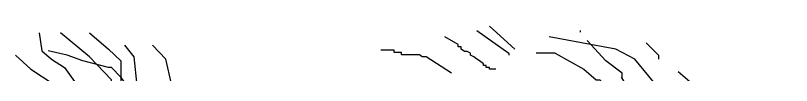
# Model space of a CAD drawing. Extents: x -12289450 to -10763036, y -7834513 to -6150123.
# Drawn here: x -11261368 to -11260504, y -7790046 to -7789991 of the extents above; entities that cross this region are included whole.
import ezdxf

# ---------------------------------------------------------------- set-up
doc = ezdxf.new("R2010")
doc.units = 0
doc.header["$LTSCALE"] = 25
doc.layers.add('zelen', color=69, linetype='Continuous')

# ---------------------------------------------------------------- blocks, each defined once
blk = doc.blocks.new('z_3')
at = {"color": 253}
for points in [[(165.15, 9577), (107.95, 9629.05)], [(-912.25, 9613.85), (-905.9, 9573.15), (-884.3, 9554.1), (-855.05, 9535.05), (-820.75, 9488.05), (-805.5, 9451.2), (-805.5, 9447.4), (-797.9, 9447.4), (-797.9, 9437.25), (-791.55, 9437.25)], [(-675.9, 9361), (-675.9, 9369.9), (-683.55, 9369.9), (-706.4, 9392.75), (-748.35, 9447.4), (-748.35, 9507.1), (-797.9, 9559.2), (-863.95, 9613.85)], [(-797.9, 9613.85), (-754.7, 9577), (-726.75, 9550.3), (-726.75, 9494.4), (-719.1, 9437.25), (-712.75, 9410.55), (-712.75, 9401.65)], [(78.75, 9618.9), (151.15, 9568.1), (151.15, 9563)], [(313.8, 9615.1), (313.8, 9618.9)], [(121.95, 9531.25), (107.95, 9531.25), (107.95, 9535.05), (100.35, 9535.05), (100.35, 9540.15), (94, 9540.15), (94, 9543.95), (85.1, 9550.3), (78.75, 9554.1), (72.4, 9559.2), (64.8, 9563), (64.8, 9568.1), (57.15, 9571.9), (50.8, 9571.9), (43.2, 9577), (43.2, 9582.05), (36.85, 9582.05), (36.85, 9587.15), (6.35, 9604.95)], [(336.65, 9587.15), (242.65, 9604.95)], [(451, 9441.05), (406.55, 9513.45), (407.8, 9512.2), (407.8, 9522.35), (370.95, 9550.3), (329.05, 9596.05)], [(-719.1, 9585.9), (-697.5, 9559.2), (-691.15, 9494.4), (-640.35, 9428.35), (-604.8, 9392.75), (-590.8, 9364.8), (-590.8, 9361)], [(-590.8, 9419.45), (-612.4, 9451.2), (-612.4, 9498.2), (-625.1, 9554.1), (-655.6, 9585.9)], [(478.95, 9503.3), (437.05, 9554.1), (393.85, 9577), (336.65, 9587.15)], [(462.45, 9590.95), (490.4, 9563), (490.4, 9554.1)], [(-965.6, 9563), (-931.3, 9531.25), (-880.45, 9498.2), (-823.3, 9466.45), (-780.1, 9423.25), (-766.15, 9378.8), (-701.35, 9341.95), (-672.1, 9326.7), (-644.15, 9298.75), (-644.15, 9289.85)], [(-618.75, 9419.45), (-647.95, 9428.35), (-683.55, 9447.4), (-697.5, 9475.35), (-726.75, 9513.45), (-748.35, 9535.05), (-754.7, 9535.05), (-813.15, 9550.3), (-848.7, 9563), (-891.9, 9573.15)], [(21.6, 9522.35), (-35.6, 9559.2), (-44.5, 9559.2), (-50.85, 9564.3), (-91.5, 9564.3), (-91.5, 9569.35), (-108, 9569.35), (-108, 9574.45), (-138.5, 9574.45)], [(256.6, 9568.1), (213.45, 9568.1)], [(256.6, 9568.1), (321.4, 9531.25), (349.35, 9507.1), (358.25, 9507.1), (360.8, 9503.3), (374.8, 9496.95), (374.8, 9493.15), (424.35, 9493.15)], [(-748.35, 9535.05), (-754.7, 9535.05)], [(534.85, 9526.15), (667, 9413.1), (707.65, 9300), (752.1, 9192), (791.5, 9112), (791.5, 9095.45)]]:
    blk.add_lwpolyline(points, dxfattribs=at)

msp = doc.modelspace()

# ---------------------------------------------------------------- block references
at = {"layer": 'zelen', "xscale": 0.4915199996903539, "yscale": 0.4915199996903539, "zscale": 0.4915199996903539}
msp.add_blockref('z_3', (-11260892.98, -7794724.29), dxfattribs=at)

doc.saveas('drawing.dxf')
